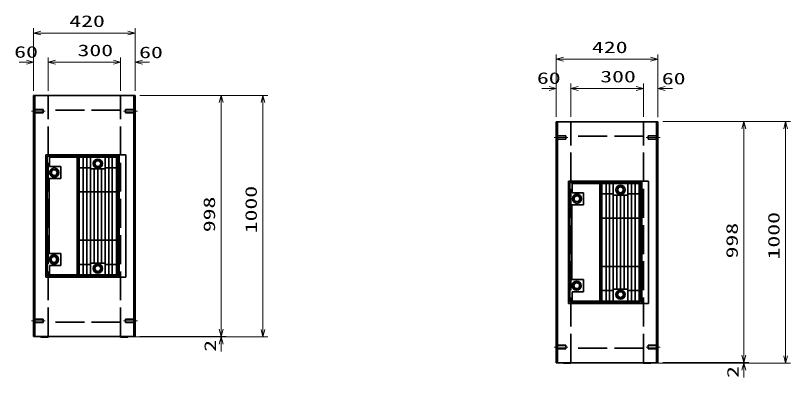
# Model space of a CAD drawing. Units: millimetres on the paper. Extents: x 0 to 842, y 1 to 595.
# Drawn here: x 279.7 to 439.9, y 324.1 to 399.1 of the extents above; entities that cross this region are included whole.
import ezdxf
from ezdxf.enums import TextEntityAlignment as Align

# ---------------------------------------------------------------- set-up
doc = ezdxf.new("R2010")
doc.units = ezdxf.units.MM
doc.linetypes.add('CHAIN', pattern=[18.5, 12, -1.5, 3.5, -1.5])
doc.linetypes.add('DASHED', pattern=[7.5, 6, -1.5])
for name, color, linetype, lineweight in [('D-BMK（構造物基準線）', 2, 'CHAIN', 18), ('D-STR-DIM（寸法）', 7, 'Continuous', 13), ('D-STR（構造物）', 1, 'Continuous', 35)]:
    doc.layers.add(name, color=color, linetype=linetype, lineweight=lineweight)
doc.styles.add('ＭＳ ゴシック', font='')
doc.styles.get('ＭＳ ゴシック').set_extended_font_data('MS Gothic')

# ---------------------------------------------------------------- blocks, each defined once
blk = doc.blocks.new('_Open30@@SfigorgFlag@@4')
at = {"color": 7, "linetype": 'Continuous', "lineweight": 13}
for p, q in [((-1, 0.2679), (0, 0)), ((0, 0), (-1, -0.2679)), ((0, 0), (-1, 0))]:
    blk.add_line(p, q, dxfattribs=at)

msp = doc.modelspace()

# ---------------------------------------------------------------- linework, layer by layer
at = {"layer": 'D-BMK（構造物基準線）'}
for p, q in [((282.949, 379.284), (285.799, 379.284)), ((304.873, 379.284), (302.024, 379.284)), ((391.047, 373.865), (393.897, 373.865)), ((412.971, 373.865), (410.122, 373.865)), ((282.949, 335.884), (285.799, 335.884)), ((304.873, 335.884), (302.024, 335.884)), ((391.047, 330.465), (393.897, 330.465)), ((412.971, 330.465), (410.122, 330.465))]:
    msp.add_line(p, q, dxfattribs=at)
at = {"layer": 'D-STR-DIM（寸法）'}
for p, q in [((283.411, 390.43), (283.411, 396.48)), ((304.411, 390.46), (304.411, 396.48)), ((284.911, 395.48), (302.911, 395.48)), ((391.509, 385.012), (391.509, 391.062)), ((412.509, 385.042), (412.509, 391.062)), ((283.411, 383.534), (283.411, 390.43)), ((286.411, 383.534), (286.411, 390.43)), ((286.411, 383.585), (286.411, 390.43)), ((301.411, 383.534), (301.411, 390.43)), ((301.411, 383.534), (301.411, 390.43)), ((304.411, 383.503), (304.411, 390.43)), ((393.009, 390.062), (411.009, 390.062)), ((281.911, 389.43), (280.411, 389.43)), ((287.911, 389.43), (299.911, 389.43)), ((287.911, 389.43), (289.411, 389.43)), ((299.911, 389.43), (298.411, 389.43)), ((305.911, 389.43), (307.411, 389.43)), ((391.509, 378.115), (391.509, 385.012)), ((394.509, 378.115), (394.509, 385.012)), ((394.509, 378.167), (394.509, 385.012)), ((409.509, 378.115), (409.509, 385.012)), ((409.509, 378.115), (409.509, 385.012)), ((412.509, 378.085), (412.509, 385.012)), ((390.009, 384.012), (388.509, 384.012)), ((396.009, 384.012), (408.009, 384.012)), ((396.009, 384.012), (397.509, 384.012)), ((408.009, 384.012), (406.509, 384.012)), ((414.009, 384.012), (415.509, 384.012)), ((305.411, 382.564), (323.2, 382.564)), ((323.2, 382.564), (331.84, 382.564)), ((322.2, 334.164), (322.2, 381.064)), ((330.84, 334.064), (330.84, 381.064)), ((413.509, 377.145), (431.298, 377.145)), ((431.298, 377.145), (439.938, 377.145)), ((430.298, 328.745), (430.298, 375.645)), ((438.938, 328.645), (438.938, 375.645)), ((322.2, 334.164), (322.2, 335.664)), ((304.161, 332.564), (323.2, 332.564)), ((305.411, 332.664), (323.2, 332.664)), ((305.411, 332.664), (323.2, 332.664)), ((320.763, 332.564), (331.84, 332.564)), ((322.2, 331.064), (322.2, 329.564)), ((430.298, 328.745), (430.298, 330.245)), ((412.259, 327.145), (431.298, 327.145)), ((413.509, 327.245), (431.298, 327.245)), ((413.509, 327.245), (431.298, 327.245)), ((428.861, 327.145), (439.938, 327.145)), ((430.298, 325.645), (430.298, 324.145))]:
    msp.add_line(p, q, dxfattribs=at)
at = {"layer": 'D-STR（構造物）'}
for p, q in [((283.411, 332.634), (283.411, 382.534)), ((304.411, 382.534), (283.411, 382.534)), ((283.661, 332.634), (283.661, 382.534)), ((304.161, 332.634), (304.161, 382.534)), ((304.411, 332.634), (304.411, 382.534)), ((283.411, 379.634), (285.411, 379.634)), ((283.411, 378.934), (285.411, 378.934)), ((285.411, 378.934), (285.411, 379.634)), ((304.411, 379.634), (302.411, 379.634)), ((302.411, 378.934), (302.411, 379.634)), ((304.411, 378.934), (302.411, 378.934)), ((391.509, 327.215), (391.509, 377.115)), ((412.509, 377.115), (391.509, 377.115)), ((391.759, 327.215), (391.759, 377.115)), ((412.259, 327.215), (412.259, 377.115)), ((412.509, 327.215), (412.509, 377.115)), ((391.509, 374.215), (393.509, 374.215)), ((391.509, 373.515), (393.509, 373.515)), ((393.509, 373.515), (393.509, 374.215)), ((412.509, 374.215), (410.509, 374.215)), ((410.509, 373.515), (410.509, 374.215)), ((412.509, 373.515), (410.509, 373.515)), ((285.911, 370.259), (285.911, 344.909)), ((301.911, 370.259), (285.911, 370.259)), ((292.411, 370.259), (292.411, 344.909)), ((302.461, 370.259), (292.411, 370.259)), ((292.711, 370.259), (292.711, 344.909)), ((300.661, 345.209), (300.661, 370.259)), ((300.961, 370.259), (300.961, 344.909)), ((301.111, 344.909), (301.111, 370.259)), ((302.461, 344.909), (302.461, 370.259)), ((286.212, 369.959), (286.212, 345.209)), ((292.411, 369.959), (286.212, 369.959)), ((286.691, 367.834), (286.691, 369.759)), ((292.411, 369.759), (286.691, 369.759)), ((300.661, 369.959), (292.711, 369.959)), ((292.811, 369.759), (292.811, 345.409)), ((300.561, 369.759), (292.811, 369.759)), ((293.686, 369.759), (293.686, 345.409)), ((294.436, 345.409), (294.436, 369.759)), ((295.186, 369.759), (295.186, 345.409)), ((295.994, 368.434), (296.34, 369.034)), ((296.34, 369.034), (297.033, 369.034)), ((297.033, 369.034), (297.379, 368.434)), ((298.186, 369.759), (298.186, 345.409)), ((298.936, 345.409), (298.936, 369.759)), ((299.686, 369.759), (299.686, 345.409)), ((300.561, 345.409), (300.561, 369.759)), ((289.041, 367.834), (286.691, 367.834)), ((287.335, 367.184), (286.989, 366.584)), ((288.028, 367.184), (287.335, 367.184)), ((288.374, 366.584), (288.028, 367.184)), ((289.041, 365.334), (289.041, 367.834)), ((292.811, 367.584), (295.186, 367.584)), ((295.186, 367.334), (298.186, 367.334)), ((295.936, 367.334), (295.936, 347.834)), ((296.34, 367.834), (295.994, 368.434)), ((297.033, 367.834), (296.34, 367.834)), ((296.686, 347.834), (296.686, 367.334)), ((297.379, 368.434), (297.033, 367.834)), ((297.436, 367.334), (297.436, 347.834)), ((298.186, 367.584), (300.561, 367.584)), ((286.989, 366.584), (287.335, 365.984)), ((287.335, 365.984), (288.028, 365.984)), ((288.028, 365.984), (288.374, 366.584)), ((286.636, 349.834), (286.636, 365.334)), ((286.636, 365.334), (289.041, 365.334)), ((394.009, 364.84), (394.009, 339.49)), ((410.009, 364.84), (394.009, 364.84)), ((394.309, 364.54), (394.309, 339.79)), ((400.509, 364.54), (394.309, 364.54)), ((394.789, 362.415), (394.789, 364.34)), ((400.509, 364.34), (394.789, 364.34)), ((400.509, 364.84), (400.509, 339.49)), ((410.559, 364.84), (400.509, 364.84)), ((400.809, 364.84), (400.809, 339.49)), ((408.759, 364.54), (400.809, 364.54)), ((400.909, 364.34), (400.909, 339.99)), ((408.659, 364.34), (400.909, 364.34)), ((401.784, 364.34), (401.784, 339.99)), ((402.534, 339.99), (402.534, 364.34)), ((403.284, 364.34), (403.284, 339.99)), ((406.284, 364.34), (406.284, 339.99)), ((407.034, 339.99), (407.034, 364.34)), ((407.784, 364.34), (407.784, 339.99)), ((408.659, 339.99), (408.659, 364.34)), ((408.759, 339.79), (408.759, 364.84)), ((409.059, 364.84), (409.059, 339.49)), ((409.209, 339.49), (409.209, 364.84)), ((410.559, 339.49), (410.559, 364.84)), ((300.561, 362.584), (292.811, 362.584)), ((397.139, 362.415), (394.789, 362.415)), ((397.139, 359.915), (397.139, 362.415)), ((404.092, 363.015), (404.438, 363.615)), ((404.438, 362.415), (404.092, 363.015)), ((404.438, 363.615), (405.131, 363.615)), ((405.131, 362.415), (404.438, 362.415)), ((405.131, 363.615), (405.477, 363.015)), ((405.477, 363.015), (405.131, 362.415)), ((395.433, 361.765), (395.087, 361.165)), ((395.087, 361.165), (395.433, 360.565)), ((396.126, 361.765), (395.433, 361.765)), ((396.472, 361.165), (396.126, 361.765)), ((396.126, 360.565), (396.472, 361.165)), ((400.909, 362.165), (403.284, 362.165)), ((403.284, 361.915), (406.284, 361.915)), ((404.034, 361.915), (404.034, 342.415)), ((404.784, 342.415), (404.784, 361.915)), ((405.534, 361.915), (405.534, 342.415)), ((406.284, 362.165), (408.659, 362.165)), ((394.734, 344.415), (394.734, 359.915)), ((394.734, 359.915), (397.139, 359.915)), ((395.433, 360.565), (396.126, 360.565)), ((408.659, 357.165), (400.909, 357.165)), ((300.561, 352.584), (292.811, 352.584)), ((289.041, 349.834), (286.636, 349.834)), ((289.041, 347.334), (289.041, 349.834)), ((287.28, 349.184), (286.934, 348.584)), ((286.934, 348.584), (287.28, 347.984)), ((287.973, 349.184), (287.28, 349.184)), ((287.28, 347.984), (287.973, 347.984)), ((288.319, 348.584), (287.973, 349.184)), ((287.973, 347.984), (288.319, 348.584)), ((298.186, 347.834), (295.186, 347.834)), ((286.691, 345.409), (286.691, 347.334)), ((286.691, 347.334), (289.041, 347.334)), ((295.186, 347.584), (292.811, 347.584)), ((296.34, 347.334), (295.994, 346.734)), ((295.994, 346.734), (296.34, 346.134)), ((297.033, 347.334), (296.34, 347.334)), ((297.379, 346.734), (297.033, 347.334)), ((297.033, 346.134), (297.379, 346.734)), ((300.561, 347.584), (298.186, 347.584)), ((408.659, 347.165), (400.909, 347.165)), ((285.911, 344.909), (301.911, 344.909)), ((286.212, 345.209), (292.411, 345.209)), ((286.691, 345.409), (292.411, 345.409)), ((292.411, 344.909), (302.461, 344.909)), ((300.661, 345.209), (292.711, 345.209)), ((292.811, 345.409), (300.561, 345.409)), ((296.34, 346.134), (297.033, 346.134)), ((397.139, 344.415), (394.734, 344.415)), ((395.378, 343.765), (395.032, 343.165)), ((395.032, 343.165), (395.378, 342.565)), ((396.071, 343.765), (395.378, 343.765)), ((396.417, 343.165), (396.071, 343.765)), ((396.071, 342.565), (396.417, 343.165)), ((397.139, 341.915), (397.139, 344.415)), ((394.789, 339.99), (394.789, 341.915)), ((394.789, 341.915), (397.139, 341.915)), ((395.378, 342.565), (396.071, 342.565)), ((403.284, 342.165), (400.909, 342.165)), ((406.284, 342.415), (403.284, 342.415)), ((404.438, 341.915), (404.092, 341.315)), ((405.131, 341.915), (404.438, 341.915)), ((405.477, 341.315), (405.131, 341.915)), ((408.659, 342.165), (406.284, 342.165)), ((394.309, 339.79), (400.509, 339.79)), ((394.789, 339.99), (400.509, 339.99)), ((408.759, 339.79), (400.809, 339.79)), ((400.909, 339.99), (408.659, 339.99)), ((404.092, 341.315), (404.438, 340.715)), ((404.438, 340.715), (405.131, 340.715)), ((405.131, 340.715), (405.477, 341.315)), ((394.009, 339.49), (410.009, 339.49)), ((400.509, 339.49), (410.559, 339.49)), ((283.411, 336.234), (285.411, 336.234)), ((283.411, 335.534), (285.411, 335.534)), ((285.411, 336.234), (285.411, 335.534)), ((304.411, 336.234), (302.411, 336.234)), ((302.411, 336.234), (302.411, 335.534)), ((304.411, 335.534), (302.411, 335.534)), ((304.411, 332.634), (283.411, 332.634)), ((284.911, 332.534), (284.811, 332.634)), ((286.411, 332.534), (284.911, 332.534)), ((286.411, 332.534), (286.511, 332.634)), ((301.411, 332.534), (301.311, 332.634)), ((301.411, 332.534), (302.911, 332.534)), ((302.911, 332.534), (303.011, 332.634)), ((391.509, 330.815), (393.509, 330.815)), ((393.509, 330.815), (393.509, 330.115)), ((412.509, 330.815), (410.509, 330.815)), ((410.509, 330.815), (410.509, 330.115)), ((391.509, 330.115), (393.509, 330.115)), ((412.509, 330.115), (410.509, 330.115)), ((412.509, 327.215), (391.509, 327.215)), ((393.009, 327.115), (392.909, 327.215)), ((394.509, 327.115), (393.009, 327.115)), ((394.509, 327.115), (394.609, 327.215)), ((409.509, 327.115), (409.409, 327.215)), ((409.509, 327.115), (411.009, 327.115)), ((411.009, 327.115), (411.109, 327.215))]:
    msp.add_line(p, q, dxfattribs=at)
at = {"layer": 'D-STR（構造物）', "linetype": 'DASHED'}
for p, q in [((286.411, 332.634), (286.411, 382.534)), ((301.411, 332.634), (301.411, 382.534)), ((301.411, 379.534), (286.511, 379.534)), ((394.509, 327.215), (394.509, 377.115)), ((409.509, 327.215), (409.509, 377.115)), ((409.509, 374.115), (394.609, 374.115)), ((301.411, 335.634), (286.511, 335.634)), ((409.509, 330.215), (394.609, 330.215))]:
    msp.add_line(p, q, dxfattribs=at)
at = {"layer": 'D-STR（構造物）'}
for centre, radius in [((296.686, 368.434), 0.95), ((296.686, 368.434), 0.6), ((287.681, 366.584), 0.95), ((287.681, 366.584), 0.6), ((404.784, 363.015), 0.95), ((404.784, 363.015), 0.6), ((395.779, 361.165), 0.95), ((395.779, 361.165), 0.6), ((287.626, 348.584), 0.95), ((287.626, 348.584), 0.6), ((296.686, 346.734), 0.95), ((296.686, 346.734), 0.6), ((395.724, 343.165), 0.95), ((395.724, 343.165), 0.6), ((404.784, 341.315), 0.95), ((404.784, 341.315), 0.6)]:
    msp.add_circle(centre, radius, dxfattribs=at)

# ---------------------------------------------------------------- block references
at = {"layer": 'D-STR-DIM（寸法）', "xscale": 1.5, "yscale": 1.5}
for p, rotation in [((283.411, 395.48), 180), ((286.411, 389.43), 180), ((286.411, 389.43), 180), ((304.411, 389.43), 180), ((391.509, 390.062), 180), ((394.509, 384.012), 180), ((394.509, 384.012), 180), ((412.509, 384.012), 180), ((322.2, 382.564), 90), ((330.84, 382.564), 90), ((430.298, 377.145), 90), ((438.938, 377.145), 90), ((322.2, 332.664), 270), ((322.2, 332.664), 270), ((330.84, 332.564), 270), ((322.2, 332.564), 90), ((430.298, 327.245), 270), ((430.298, 327.245), 270), ((438.938, 327.145), 270), ((430.298, 327.145), 90)]:
    msp.add_blockref('_Open30@@SfigorgFlag@@4', p, dxfattribs=dict(at, rotation=rotation))
for p in [(304.411, 395.48), (283.411, 389.43), (301.411, 389.43), (301.411, 389.43), (412.509, 390.062), (391.509, 384.012), (409.509, 384.012), (409.509, 384.012)]:
    msp.add_blockref('_Open30@@SfigorgFlag@@4', p, dxfattribs=at)

# ---------------------------------------------------------------- texts
at = {"layer": 'D-STR-DIM（寸法）', "style": 'ＭＳ ゴシック', "width": 1.5}
for s, p in [('420', (290.786, 396.018)), ('60', (279.397, 389.649)), ('300', (292.495, 389.968)), ('420', (398.884, 390.599)), ('60', (305.231, 389.554)), ('60', (387.495, 384.23)), ('300', (400.593, 384.549)), ('60', (413.329, 384.135))]:
    msp.add_text(s, height=2.405, dxfattribs=at).set_placement(p, align=Align.BOTTOM_LEFT)
for s, p in [('1000', (330.303, 354.022)), ('998', (321.663, 354.239)), ('1000', (438.4, 348.603)), ('998', (429.761, 348.82)), ('2', (321.838, 329.476)), ('2', (429.936, 324.057))]:
    msp.add_text(s, height=2.405, rotation=90, dxfattribs=at).set_placement(p, align=Align.BOTTOM_LEFT)

doc.saveas('drawing.dxf')
